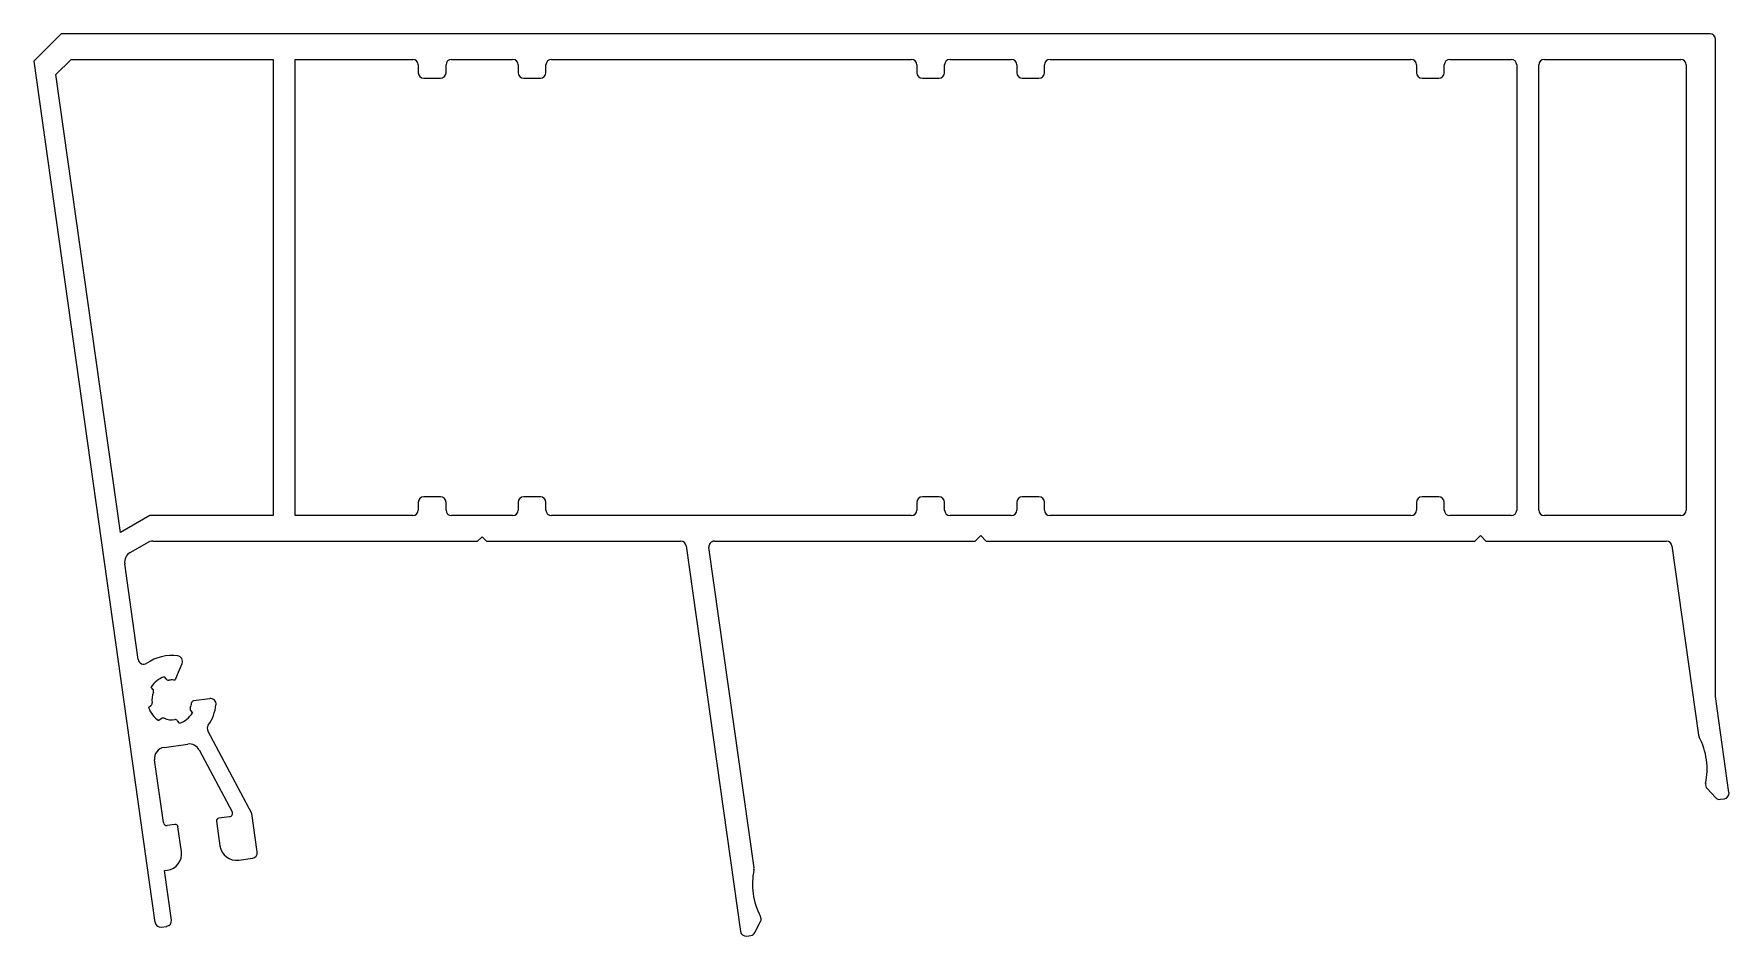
# Model space of a CAD drawing. Extents: x 1849 to 2002, y 2182 to 2263.
import ezdxf

# ---------------------------------------------------------------- set-up
doc = ezdxf.new("R2010")
doc.units = 0
doc.layers.get('0').update_dxf_attribs({"linetype": 'CONTINUOUS'})

msp = doc.modelspace()

# ---------------------------------------------------------------- linework, layer by layer
for p, q in [((1851.35, 2263.42), (1848.89, 2260.97)), ((1999.83, 2263.42), (1851.35, 2263.42)), ((2000.33, 2203.71), (2000.33, 2262.92)), ((1848.89, 2260.97), (1859.79, 2183.37)), ((1850.87, 2259.76), (1852.23, 2261.12)), ((1852.23, 2261.12), (1870.42, 2261.12)), ((1870.42, 2261.12), (1870.42, 2220.01)), ((1872.42, 2220.01), (1872.42, 2261.12)), ((1872.42, 2261.12), (1883, 2261.12)), ((1886.5, 2261.12), (1892, 2261.12)), ((1895.5, 2261.12), (1927.9, 2261.12)), ((1931.4, 2261.12), (1936.9, 2261.12)), ((1940.4, 2261.12), (1972.9, 2261.12)), ((1976.4, 2261.12), (1981.92, 2261.12)), ((1984.92, 2261.12), (1997.19, 2261.12)), ((1856.68, 2218.48), (1850.87, 2259.76)), ((1883.5, 2260.62), (1883.5, 2259.92)), ((1884, 2259.42), (1885.5, 2259.42)), ((1886, 2259.92), (1886, 2260.62)), ((1892.5, 2260.62), (1892.5, 2259.92)), ((1893, 2259.42), (1894.5, 2259.42)), ((1895, 2259.92), (1895, 2260.62)), ((1928.4, 2260.62), (1928.4, 2259.92)), ((1928.9, 2259.42), (1930.4, 2259.42)), ((1930.9, 2259.92), (1930.9, 2260.62)), ((1937.4, 2260.62), (1937.4, 2259.92)), ((1937.9, 2259.42), (1939.4, 2259.42)), ((1939.9, 2259.92), (1939.9, 2260.62)), ((1973.4, 2260.62), (1973.4, 2259.92)), ((1973.9, 2259.42), (1975.4, 2259.42)), ((1975.9, 2259.92), (1975.9, 2260.62)), ((1982.42, 2260.62), (1982.42, 2220.51)), ((1984.42, 2220.51), (1984.42, 2260.62)), ((1997.69, 2260.62), (1997.69, 2220.51)), ((1885.5, 2221.71), (1884, 2221.71)), ((1894.5, 2221.71), (1893, 2221.71)), ((1930.4, 2221.71), (1928.9, 2221.71)), ((1939.4, 2221.71), (1937.9, 2221.71)), ((1975.4, 2221.71), (1973.9, 2221.71)), ((1859.32, 2220.01), (1856.68, 2218.48)), ((1870.42, 2220.01), (1859.32, 2220.01)), ((1883, 2220.01), (1872.42, 2220.01)), ((1883.5, 2221.21), (1883.5, 2220.51)), ((1886, 2220.51), (1886, 2221.21)), ((1892, 2220.01), (1886.5, 2220.01)), ((1892.5, 2221.21), (1892.5, 2220.51)), ((1895, 2220.51), (1895, 2221.21)), ((1927.9, 2220.01), (1895.5, 2220.01)), ((1928.4, 2221.21), (1928.4, 2220.51)), ((1930.9, 2220.51), (1930.9, 2221.21)), ((1936.9, 2220.01), (1931.4, 2220.01)), ((1937.4, 2221.21), (1937.4, 2220.51)), ((1939.9, 2220.51), (1939.9, 2221.21)), ((1972.9, 2220.01), (1940.4, 2220.01)), ((1973.4, 2221.21), (1973.4, 2220.51)), ((1975.9, 2220.51), (1975.9, 2221.21)), ((1981.92, 2220.01), (1976.4, 2220.01)), ((1997.19, 2220.01), (1984.92, 2220.01)), ((1933.65, 2217.71), (1934.15, 2218.21)), ((1934.15, 2218.21), (1934.65, 2217.71)), ((1978.65, 2217.71), (1979.15, 2218.21)), ((1979.15, 2218.21), (1979.65, 2217.71)), ((1857.56, 2216.68), (1859.1, 2217.57)), ((1859.6, 2217.71), (1888.85, 2217.71)), ((1888.85, 2217.71), (1889.25, 2218.1)), ((1889.25, 2218.1), (1889.65, 2217.71)), ((1889.65, 2217.71), (1907.14, 2217.71)), ((1907.64, 2217.28), (1912.52, 2182.56)), ((1913.74, 2188.27), (1909.68, 2217.14)), ((1910.17, 2217.71), (1933.65, 2217.71)), ((1934.65, 2217.71), (1978.65, 2217.71)), ((1979.65, 2217.71), (1995.91, 2217.71)), ((1996.4, 2217.28), (1998.8, 2200.23)), ((1858.28, 2207.06), (1857.07, 2215.68)), ((1861.68, 2205.33), (1862.24, 2206.69)), ((1859.61, 2204.36), (1859.44, 2204.58)), ((1860.62, 2205.5), (1860.8, 2205.28)), ((1864.72, 2203.52), (1863.26, 2203.32)), ((2001.54, 2195.07), (2000.33, 2203.71)), ((1859.22, 2202.73), (1859.43, 2202.9)), ((1860.36, 2201.72), (1860.14, 2201.55)), ((1861.99, 2201.32), (1861.82, 2201.54)), ((1863, 2202.46), (1863.17, 2202.24)), ((1868.51, 2193.18), (1864.56, 2200.61)), ((1860.61, 2199.13), (1862.74, 2199.43)), ((1863.76, 2198.91), (1866.73, 2193.33)), ((1860.55, 2192.36), (1859.76, 2198)), ((1999.57, 2195.42), (2000.32, 2194.61)), ((2000.76, 2194.46), (2001.12, 2194.51)), ((1865.33, 2192.48), (1865.64, 2190.25)), ((1866.51, 2192.89), (1865.54, 2192.76)), ((1869, 2189.71), (1868.51, 2193.18)), ((1861.58, 2192.2), (1860.89, 2192.11)), ((1862.18, 2189.76), (1861.86, 2191.99)), ((1860.65, 2188.03), (1860.9, 2188.07)), ((1861.28, 2183.58), (1860.65, 2188.03)), ((1867.34, 2188.97), (1868.57, 2189.15)), ((1913.82, 2182.45), (1914.32, 2183.44)), ((1860.36, 2182.94), (1860.85, 2183.01)), ((1913.08, 2182.13), (1913.44, 2182.19))]:
    msp.add_line(p, q)
for centre, radius, start, end in [((1999.83, 2262.92), 0.5, 0, 90), ((1883, 2260.62), 0.5, 0, 90), ((1886.5, 2260.62), 0.5, 90, 180), ((1892, 2260.62), 0.5, 0, 90), ((1895.5, 2260.62), 0.5, 90, 180), ((1927.9, 2260.62), 0.5, 0, 90), ((1931.4, 2260.62), 0.5, 90, 180), ((1936.9, 2260.62), 0.5, 0, 90), ((1940.4, 2260.62), 0.5, 90, 180), ((1972.9, 2260.62), 0.5, 0, 90), ((1976.4, 2260.62), 0.5, 90, 180), ((1981.92, 2260.62), 0.5, 0, 90), ((1984.92, 2260.62), 0.5, 90, 180), ((1997.19, 2260.62), 0.5, 0, 90), ((1884, 2259.92), 0.5, 180, 270), ((1885.5, 2259.92), 0.5, 270, 360), ((1893, 2259.92), 0.5, 180, 270), ((1894.5, 2259.92), 0.5, 270, 0), ((1928.9, 2259.92), 0.5, 180, 270), ((1930.4, 2259.92), 0.5, 270, 0), ((1937.9, 2259.92), 0.5, 180, 270), ((1939.4, 2259.92), 0.5, 270, 360), ((1973.9, 2259.92), 0.5, 180, 270), ((1975.4, 2259.92), 0.5, 270, 0), ((1884, 2221.21), 0.5, 90, 180), ((1885.5, 2221.21), 0.5, 0, 90), ((1893, 2221.21), 0.5, 90, 180), ((1894.5, 2221.21), 0.5, 0, 90), ((1928.9, 2221.21), 0.5, 90, 180), ((1930.4, 2221.21), 0.5, 0, 90), ((1937.9, 2221.21), 0.5, 90, 180), ((1939.4, 2221.21), 0.5, 0, 90), ((1973.9, 2221.21), 0.5, 90, 180), ((1975.4, 2221.21), 0.5, 0, 90), ((1883, 2220.51), 0.5, 270, 0), ((1886.5, 2220.51), 0.5, 180, 270), ((1892, 2220.51), 0.5, 270, 0), ((1895.5, 2220.51), 0.5, 180, 270), ((1927.9, 2220.51), 0.5, 270, 0), ((1931.4, 2220.51), 0.5, 180, 270), ((1936.9, 2220.51), 0.5, 270, 0), ((1940.4, 2220.51), 0.5, 180, 270), ((1972.9, 2220.51), 0.5, 270, 360), ((1976.4, 2220.51), 0.5, 180, 270), ((1981.92, 2220.51), 0.5, 270, 360), ((1984.92, 2220.51), 0.5, 180, 270), ((1997.19, 2220.51), 0.5, 270, 0), ((1858.06, 2215.82), 1, 120, 188), ((1859.6, 2216.71), 1, 90, 120), ((1907.14, 2217.21), 0.5, 8, 90), ((1910.17, 2217.21), 0.5, 90, 188), ((1995.91, 2217.21), 0.5, 8, 90), ((1858.78, 2207.13), 0.5, 188, 304.2243), ((1861.31, 2203.41), 4, 82.3421, 124.2243), ((1861.77, 2206.88), 0.5, 338, 82.3421), ((1861.31, 2203.41), 2.2, 108.0677, 147.9323), ((1860.99, 2205.44), 0.25, 218, 278.8036), ((1861.31, 2203.41), 1.8, 84.4688, 98.8036), ((1861.5, 2205.4), 0.2, 264.4688, 338), ((1859.28, 2203.1), 0.25, 308, 8.8036), ((1861.31, 2203.41), 1.8, 157.1964, 188.8036), ((1859.42, 2204.21), 0.25, 337.1964, 38), ((1861.31, 2203.41), 1.8, 337.1964, 351.5312), ((1863.28, 2203.12), 0.2, 98, 171.5312), ((1861.31, 2203.41), 4, 325.2041, 353.6579), ((1864.79, 2203.03), 0.5, 353.6579, 98), ((1861.31, 2203.41), 2.2, 198.0677, 237.9323), ((1860.51, 2201.52), 0.25, 67.1964, 128), ((1861.31, 2203.41), 1.8, 247.1964, 278.8036), ((1861.62, 2201.39), 0.25, 38, 98.8036), ((1861.31, 2203.41), 2.2, 288.0677, 327.9323), ((1863.2, 2202.62), 0.25, 157.1964, 218), ((1865, 2200.84), 0.5, 145.2041, 208), ((1999.29, 2200.3), 0.5, 188, 207.8237), ((1993.32, 2197.15), 6.25, 348.1763, 27.8237), ((1860.75, 2198.14), 1, 98, 188), ((1862.88, 2198.44), 1, 28, 98), ((1999.93, 2195.77), 0.5, 168.1763, 223), ((2000.69, 2194.95), 0.5, 223, 278), ((2001.05, 2195), 0.5, 278, 8), ((1860.85, 2192.4), 0.3, 188, 278), ((1865.58, 2192.51), 0.25, 98, 188), ((1866.47, 2193.19), 0.3, 278, 28), ((1861.62, 2191.95), 0.25, 8, 98), ((1860.69, 2189.55), 1.5, 278, 8), ((1867.13, 2190.46), 1.5, 188, 278), ((1868.5, 2189.64), 0.5, 278, 8), ((1919.85, 2186.82), 6.25, 168.1763, 207.8237), ((1913.24, 2188.2), 0.5, 348.1763, 8), ((1860.29, 2183.44), 0.5, 188, 278), ((1860.78, 2183.51), 0.5, 278, 8), ((1913.88, 2183.67), 0.5, 333, 27.8237), ((1913.01, 2182.63), 0.5, 188, 278), ((1913.37, 2182.68), 0.5, 278, 333)]:
    msp.add_arc(centre, radius, start, end)

doc.saveas('drawing.dxf')
